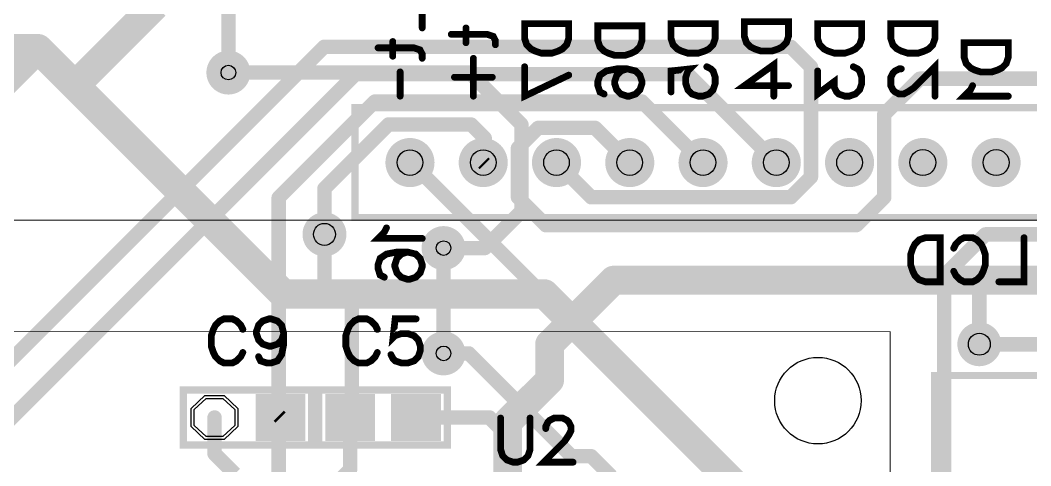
# Model space of a CAD drawing. Extents: x -88 to 103, y -135 to 135.
# Drawn here: x 20.89 to 55.92, y 65.48 to 80.93 of the extents above; entities that cross this region are included whole.
import ezdxf

# ---------------------------------------------------------------- set-up
doc = ezdxf.new("R2010")
doc.units = 0
for name, color, linetype in [('Bottom', 6, 'CONTINUOUS'), ('Bottom_Mask', 10, 'CONTINUOUS'), ('Bottom_Silk', 11, 'CONTINUOUS'), ('Drill_Bottom', 8, 'CONTINUOUS'), ('Drill_Top', 7, 'CONTINUOUS'), ('Top', 5, 'CONTINUOUS'), ('Top_Assy', 1, 'CONTINUOUS'), ('Top_Mask', 3, 'CONTINUOUS'), ('Top_Paste', 4, 'CONTINUOUS'), ('Top_Silk', 2, 'CONTINUOUS')]:
    doc.layers.add(name, color=color, linetype=linetype)

msp = doc.modelspace()

# ---------------------------------------------------------------- linework, layer by layer
at = {"layer": 'Bottom', "linetype": 'CONTINUOUS'}
for points, const_width in [([(28.1041, 79.1191), (28.1041, 90.7863)], 0.5), ([(19.2485, 67.8335), (31.428, 80.013)], 0.5), ([(31.428, 80.013), (47.5995, 80.013)], 0.5), ([(47.5995, 80.013), (48.3025, 79.31)], 0.5), ([(48.3025, 79.31), (48.3025, 75.4979)], 0.5), ([(20.4635, 67.0189), (32.5103, 79.0657)], 0.5), ([(32.5103, 79.0657), (44.0318, 79.0657)], 0.5), ([(44.0318, 79.0657), (47.0995, 75.9979)], 0.5), ([(52.075, 78.9069), (50.8425, 77.6745)], 0.5), ([(58.5844, 78.9069), (52.075, 78.9069)], 0.5), ([(29.8477, 74.779), (33.1818, 78.1131)], 0.5), ([(33.1818, 78.1131), (42.4444, 78.1131)], 0.5), ([(42.4444, 78.1131), (44.5595, 75.9979)], 0.5), ([(50.8425, 77.6745), (50.8425, 74.7949)], 0.5), ([(31.4353, 75.0965), (33.6581, 77.3193)], 0.5), ([(33.6581, 77.3193), (36.5159, 77.3193)], 0.5), ([(36.5159, 77.3193), (36.9922, 76.843)], 0.5), ([(38.1425, 76.498), (38.8455, 77.201)], 0.5), ([(38.8455, 77.201), (40.8165, 77.201)], 0.5), ([(40.8165, 77.201), (42.0195, 75.9979)], 0.5), ([(36.9922, 76.843), (36.9922, 75.9453)], 0.5), ([(38.1425, 74.7949), (38.1425, 76.498)], 0.5), ([(34.3995, 75.9979), (34.4417, 75.9979)], 0.5), ([(34.4417, 75.9979), (39.9908, 70.4489)], 0.5), ([(36.9922, 75.9453), (36.9395, 75.9979)], 0.5), ([(40.6826, 74.7949), (39.4795, 75.9979)], 0.5), ([(48.3025, 75.4979), (47.5995, 74.7949)], 0.5), ([(31.4353, 73.5089), (31.4353, 75.0965)], 0.5), ([(29.8477, 61.9189), (29.8477, 74.779)], 0.5), ([(39.111, 73.8264), (38.1425, 74.7949)], 0.5), ([(47.5995, 74.7949), (40.6826, 74.7949)], 0.5), ([(50.8425, 74.7949), (49.874, 73.8264)], 0.5), ([(49.874, 73.8264), (39.111, 73.8264)], 0.5), ([(35.5633, 69.3809), (35.5633, 73.0326)], 0.5), ([(41.4631, 71.9212), (39.9908, 70.4489)], 1), ([(54.139, 71.9212), (41.4631, 71.9212)], 1), ([(67.3166, 71.9212), (54.139, 71.9212)], 1), ([(54.139, 69.6985), (54.139, 71.9212)], 0.508), ([(39.9908, 70.4489), (39.2404, 69.6985)], 1), ([(39.2404, 69.6985), (39.2404, 68.4538)], 1), ([(39.2404, 68.4538), (37.786, 66.9994)], 1), ([(37.786, 66.9994), (37.786, 63.9829)], 1)]:
    msp.add_lwpolyline(points, dxfattribs=dict(at, const_width=const_width))
for points, const_width in [([(31.303, 80.013, 1), (31.553, 80.013, 1), (31.303, 80.013, 1)], 0.25), ([(31.303, 80.013, 1), (31.553, 80.013, 1), (31.303, 80.013, 1)], 0.25), ([(47.4745, 80.013, 1), (47.7245, 80.013, 1), (47.4745, 80.013, 1)], 0.25), ([(47.4745, 80.013, 1), (47.7245, 80.013, 1), (47.4745, 80.013, 1)], 0.25), ([(28.4851, 79.1191, 1), (27.7231, 79.1191, 1), (28.4851, 79.1191, 1)], 0.762), ([(48.1775, 79.31, 1), (48.4275, 79.31, 1), (48.1775, 79.31, 1)], 0.25), ([(48.1775, 79.31, 1), (48.4275, 79.31, 1), (48.1775, 79.31, 1)], 0.25), ([(27.9791, 79.1191, 1), (28.2291, 79.1191, 1), (27.9791, 79.1191, 1)], 0.25), ([(32.3853, 79.0657, 1), (32.6353, 79.0657, 1), (32.3853, 79.0657, 1)], 0.25), ([(32.3853, 79.0657, 1), (32.6353, 79.0657, 1), (32.3853, 79.0657, 1)], 0.25), ([(43.9068, 79.0657, 1), (44.1568, 79.0657, 1), (43.9068, 79.0657, 1)], 0.25), ([(43.9068, 79.0657, 1), (44.1568, 79.0657, 1), (43.9068, 79.0657, 1)], 0.25), ([(51.95, 78.9069, 1), (52.2, 78.9069, 1), (51.95, 78.9069, 1)], 0.25), ([(51.95, 78.9069, 1), (52.2, 78.9069, 1), (51.95, 78.9069, 1)], 0.25), ([(33.0568, 78.1131, 1), (33.3068, 78.1131, 1), (33.0568, 78.1131, 1)], 0.25), ([(33.0568, 78.1131, 1), (33.3068, 78.1131, 1), (33.0568, 78.1131, 1)], 0.25), ([(42.3194, 78.1131, 1), (42.5694, 78.1131, 1), (42.3194, 78.1131, 1)], 0.25), ([(42.3194, 78.1131, 1), (42.5694, 78.1131, 1), (42.3194, 78.1131, 1)], 0.25), ([(50.7175, 77.6745, 1), (50.9675, 77.6745, 1), (50.7175, 77.6745, 1)], 0.25), ([(50.7175, 77.6745, 1), (50.9675, 77.6745, 1), (50.7175, 77.6745, 1)], 0.25), ([(33.5331, 77.3193, 1), (33.7831, 77.3193, 1), (33.5331, 77.3193, 1)], 0.25), ([(33.5331, 77.3193, 1), (33.7831, 77.3193, 1), (33.5331, 77.3193, 1)], 0.25), ([(36.3909, 77.3193, 1), (36.6409, 77.3193, 1), (36.3909, 77.3193, 1)], 0.25), ([(36.3909, 77.3193, 1), (36.6409, 77.3193, 1), (36.3909, 77.3193, 1)], 0.25), ([(38.7205, 77.201, 1), (38.9705, 77.201, 1), (38.7205, 77.201, 1)], 0.25), ([(38.7205, 77.201, 1), (38.9705, 77.201, 1), (38.7205, 77.201, 1)], 0.25), ([(40.6915, 77.201, 1), (40.9415, 77.201, 1), (40.6915, 77.201, 1)], 0.25), ([(40.6915, 77.201, 1), (40.9415, 77.201, 1), (40.6915, 77.201, 1)], 0.25), ([(36.8672, 76.843, 1), (37.1172, 76.843, 1), (36.8672, 76.843, 1)], 0.25), ([(36.8672, 76.843, 1), (37.1172, 76.843, 1), (36.8672, 76.843, 1)], 0.25), ([(34.7742, 75.9979, 1), (34.0249, 75.9979, 1), (34.7742, 75.9979, 1)], 0.7493), ([(37.3142, 75.9979, 1), (36.5649, 75.9979, 1), (37.3142, 75.9979, 1)], 0.7493), ([(38.0175, 76.498, 1), (38.2675, 76.498, 1), (38.0175, 76.498, 1)], 0.25), ([(38.0175, 76.498, 1), (38.2675, 76.498, 1), (38.0175, 76.498, 1)], 0.25), ([(39.8542, 75.9979, 1), (39.1049, 75.9979, 1), (39.8542, 75.9979, 1)], 0.7493), ([(42.3942, 75.9979, 1), (41.6449, 75.9979, 1), (42.3942, 75.9979, 1)], 0.7493), ([(44.9342, 75.9979, 1), (44.1849, 75.9979, 1), (44.9342, 75.9979, 1)], 0.7493), ([(47.4742, 75.9979, 1), (46.7249, 75.9979, 1), (47.4742, 75.9979, 1)], 0.7493), ([(50.0142, 75.9979, 1), (49.2649, 75.9979, 1), (50.0142, 75.9979, 1)], 0.7493), ([(52.5545, 75.9979, 1), (51.8045, 75.9979, 1), (52.5545, 75.9979, 1)], 0.75), ([(55.0945, 75.9979, 1), (54.3445, 75.9979, 1), (55.0945, 75.9979, 1)], 0.75), ([(34.2745, 75.9979, 1), (34.5245, 75.9979, 1), (34.2745, 75.9979, 1)], 0.25), ([(34.3167, 75.9979, 1), (34.5667, 75.9979, 1), (34.3167, 75.9979, 1)], 0.25), ([(34.3167, 75.9979, 1), (34.5667, 75.9979, 1), (34.3167, 75.9979, 1)], 0.25), ([(36.8145, 75.9979, 1), (37.0645, 75.9979, 1), (36.8145, 75.9979, 1)], 0.25), ([(36.8672, 75.9453, 1), (37.1172, 75.9453, 1), (36.8672, 75.9453, 1)], 0.25), ([(36.8672, 75.9453, 1), (37.1172, 75.9453, 1), (36.8672, 75.9453, 1)], 0.25), ([(39.3545, 75.9979, 1), (39.6045, 75.9979, 1), (39.3545, 75.9979, 1)], 0.25), ([(41.8945, 75.9979, 1), (42.1445, 75.9979, 1), (41.8945, 75.9979, 1)], 0.25), ([(44.4345, 75.9979, 1), (44.6845, 75.9979, 1), (44.4345, 75.9979, 1)], 0.25), ([(46.9745, 75.9979, 1), (47.2245, 75.9979, 1), (46.9745, 75.9979, 1)], 0.25), ([(48.1775, 75.4979, 1), (48.4275, 75.4979, 1), (48.1775, 75.4979, 1)], 0.25), ([(48.1775, 75.4979, 1), (48.4275, 75.4979, 1), (48.1775, 75.4979, 1)], 0.25), ([(31.3103, 75.0965, 1), (31.5603, 75.0965, 1), (31.3103, 75.0965, 1)], 0.25), ([(31.3103, 75.0965, 1), (31.5603, 75.0965, 1), (31.3103, 75.0965, 1)], 0.25), ([(29.7227, 74.779, 1), (29.9727, 74.779, 1), (29.7227, 74.779, 1)], 0.25), ([(29.7227, 74.779, 1), (29.9727, 74.779, 1), (29.7227, 74.779, 1)], 0.25), ([(38.0175, 74.7949, 1), (38.2675, 74.7949, 1), (38.0175, 74.7949, 1)], 0.25), ([(38.0175, 74.7949, 1), (38.2675, 74.7949, 1), (38.0175, 74.7949, 1)], 0.25), ([(40.5576, 74.7949, 1), (40.8076, 74.7949, 1), (40.5576, 74.7949, 1)], 0.25), ([(40.5576, 74.7949, 1), (40.8076, 74.7949, 1), (40.5576, 74.7949, 1)], 0.25), ([(47.4745, 74.7949, 1), (47.7245, 74.7949, 1), (47.4745, 74.7949, 1)], 0.25), ([(47.4745, 74.7949, 1), (47.7245, 74.7949, 1), (47.4745, 74.7949, 1)], 0.25), ([(50.7175, 74.7949, 1), (50.9675, 74.7949, 1), (50.7175, 74.7949, 1)], 0.25), ([(50.7175, 74.7949, 1), (50.9675, 74.7949, 1), (50.7175, 74.7949, 1)], 0.25), ([(31.0543, 73.5089, 1), (31.8163, 73.5089, 1), (31.0543, 73.5089, 1)], 0.762), ([(38.986, 73.8264, 1), (39.236, 73.8264, 1), (38.986, 73.8264, 1)], 0.25), ([(38.986, 73.8264, 1), (39.236, 73.8264, 1), (38.986, 73.8264, 1)], 0.25), ([(49.749, 73.8264, 1), (49.999, 73.8264, 1), (49.749, 73.8264, 1)], 0.25), ([(49.749, 73.8264, 1), (49.999, 73.8264, 1), (49.749, 73.8264, 1)], 0.25), ([(31.3103, 73.5089, 1), (31.5603, 73.5089, 1), (31.3103, 73.5089, 1)], 0.25), ([(35.9443, 73.0326, 1), (35.1823, 73.0326, 1), (35.9443, 73.0326, 1)], 0.762), ([(35.4383, 73.0326, 1), (35.6883, 73.0326, 1), (35.4383, 73.0326, 1)], 0.25), ([(41.2131, 71.9212, 1), (41.7131, 71.9212, 1), (41.2131, 71.9212, 1)], 0.5), ([(41.2131, 71.9212, 1), (41.7131, 71.9212, 1), (41.2131, 71.9212, 1)], 0.5), ([(53.889, 71.9212, 1), (54.389, 71.9212, 1), (53.889, 71.9212, 1)], 0.5), ([(53.889, 71.9212, 1), (54.389, 71.9212, 1), (53.889, 71.9212, 1)], 0.5), ([(54.012, 71.9212, 1), (54.266, 71.9212, 1), (54.012, 71.9212, 1)], 0.254), ([(39.7408, 70.4489, 1), (40.2408, 70.4489, 1), (39.7408, 70.4489, 1)], 0.5), ([(39.7408, 70.4489, 1), (40.2408, 70.4489, 1), (39.7408, 70.4489, 1)], 0.5), ([(39.8658, 70.4489, 1), (40.1158, 70.4489, 1), (39.8658, 70.4489, 1)], 0.25), ([(54.52, 69.6985, 1), (53.758, 69.6985, 1), (54.52, 69.6985, 1)], 0.762), ([(35.9443, 69.3809, 1), (35.1823, 69.3809, 1), (35.9443, 69.3809, 1)], 0.762), ([(38.9904, 69.6985, 1), (39.4904, 69.6985, 1), (38.9904, 69.6985, 1)], 0.5), ([(38.9904, 69.6985, 1), (39.4904, 69.6985, 1), (38.9904, 69.6985, 1)], 0.5), ([(54.012, 69.6985, 1), (54.266, 69.6985, 1), (54.012, 69.6985, 1)], 0.254), ([(35.4383, 69.3809, 1), (35.6883, 69.3809, 1), (35.4383, 69.3809, 1)], 0.25), ([(38.9904, 68.4538, 1), (39.4904, 68.4538, 1), (38.9904, 68.4538, 1)], 0.5), ([(38.9904, 68.4538, 1), (39.4904, 68.4538, 1), (38.9904, 68.4538, 1)], 0.5), ([(37.536, 66.9994, 1), (38.036, 66.9994, 1), (37.536, 66.9994, 1)], 0.5), ([(37.536, 66.9994, 1), (38.036, 66.9994, 1), (37.536, 66.9994, 1)], 0.5)]:
    msp.add_lwpolyline(points, format="xyb", dxfattribs=dict(at, const_width=const_width))
at = {"layer": 'Bottom_Mask', "linetype": 'CONTINUOUS'}
for points, const_width in [([(34.8252, 75.9979, 1), (33.9739, 75.9979, 1), (34.8252, 75.9979, 1)], 0.8513), ([(33.9739, 75.9979, 1), (34.8252, 75.9979, 1), (33.9739, 75.9979, 1)], 0.8513), ([(37.3652, 75.9979, 1), (36.5139, 75.9979, 1), (37.3652, 75.9979, 1)], 0.8513), ([(36.5139, 75.9979, 1), (37.3652, 75.9979, 1), (36.5139, 75.9979, 1)], 0.8513), ([(39.9052, 75.9979, 1), (39.0539, 75.9979, 1), (39.9052, 75.9979, 1)], 0.8513), ([(39.0539, 75.9979, 1), (39.9052, 75.9979, 1), (39.0539, 75.9979, 1)], 0.8513), ([(42.4452, 75.9979, 1), (41.5939, 75.9979, 1), (42.4452, 75.9979, 1)], 0.8513), ([(41.5939, 75.9979, 1), (42.4452, 75.9979, 1), (41.5939, 75.9979, 1)], 0.8513), ([(44.9852, 75.9979, 1), (44.1339, 75.9979, 1), (44.9852, 75.9979, 1)], 0.8513), ([(44.1339, 75.9979, 1), (44.9852, 75.9979, 1), (44.1339, 75.9979, 1)], 0.8513), ([(47.5252, 75.9979, 1), (46.6739, 75.9979, 1), (47.5252, 75.9979, 1)], 0.8513), ([(46.6739, 75.9979, 1), (47.5252, 75.9979, 1), (46.6739, 75.9979, 1)], 0.8513), ([(50.0652, 75.9979, 1), (49.2139, 75.9979, 1), (50.0652, 75.9979, 1)], 0.8513), ([(49.2139, 75.9979, 1), (50.0652, 75.9979, 1), (49.2139, 75.9979, 1)], 0.8513), ([(52.6055, 75.9979, 1), (51.7535, 75.9979, 1), (52.6055, 75.9979, 1)], 0.852), ([(51.7535, 75.9979, 1), (52.6055, 75.9979, 1), (51.7535, 75.9979, 1)], 0.852), ([(55.1455, 75.9979, 1), (54.2935, 75.9979, 1), (55.1455, 75.9979, 1)], 0.852), ([(54.2935, 75.9979, 1), (55.1455, 75.9979, 1), (54.2935, 75.9979, 1)], 0.852)]:
    msp.add_lwpolyline(points, format="xyb", dxfattribs=dict(at, const_width=const_width))
at = {"layer": 'Bottom_Silk', "linetype": 'CONTINUOUS', "const_width": 0.25}
msp.add_lwpolyline([(78.5847, 68.616), (52.5847, 68.616), (52.5847, 43.616), (78.5847, 43.616), (78.5847, 68.616)], dxfattribs=at)
at = {"layer": 'Drill_Bottom'}
for centre, radius in [((28.1041, 79.1191), 0.254), ((34.3995, 75.9979), 0.4445), ((36.9395, 75.9979), 0.4445), ((39.4795, 75.9979), 0.4445), ((42.0195, 75.9979), 0.4445), ((44.5595, 75.9979), 0.4445), ((47.0995, 75.9979), 0.4445), ((49.6395, 75.9979), 0.4445), ((52.1795, 75.9979), 0.45), ((54.7195, 75.9979), 0.45), ((31.4353, 73.5089), 0.381), ((35.5633, 73.0326), 0.254), ((54.139, 69.6985), 0.381), ((35.5633, 69.3809), 0.254), ((48.5436, 67.7421), 1.5)]:
    msp.add_circle(centre, radius, dxfattribs=at)
at = {"layer": 'Drill_Top'}
for centre, radius in [((28.1041, 79.1191), 0.254), ((34.3995, 75.9979), 0.4445), ((36.9395, 75.9979), 0.4445), ((39.4795, 75.9979), 0.4445), ((42.0195, 75.9979), 0.4445), ((44.5595, 75.9979), 0.4445), ((47.0995, 75.9979), 0.4445), ((49.6395, 75.9979), 0.4445), ((52.1795, 75.9979), 0.45), ((54.7195, 75.9979), 0.45), ((31.4353, 73.5089), 0.381), ((35.5633, 73.0326), 0.254), ((54.139, 69.6985), 0.381), ((35.5633, 69.3809), 0.254), ((48.5436, 67.7421), 1.5)]:
    msp.add_circle(centre, radius, dxfattribs=at)
at = {"layer": 'Top', "linetype": 'CONTINUOUS'}
for points, const_width in [([(22.7843, 78.667), (25.5645, 81.4472)], 1.016), ([(1.5872, 60.034), (21.5023, 79.9491)], 1.016), ([(20.0734, 79.9491), (21.5023, 79.9491)], 1.016), ([(21.5023, 79.9491), (22.7843, 78.667)], 1.016), ([(21.5023, 79.9491), (21.5023, 79.9491)], 1.016), ([(36.4625, 79.1191), (28.1041, 79.1191)], 0.5), ([(38.2623, 77.3193), (36.4625, 79.1191)], 0.5), ([(30.0064, 71.4449), (22.7843, 78.667)], 1.016), ([(22.7843, 78.667), (29.8477, 71.6037)], 1.016), ([(38.2623, 74.3027), (38.2623, 77.3193)], 0.5), ([(36.9922, 73.0326), (38.2623, 74.3027)], 0.5), ([(31.4353, 71.4449), (31.4353, 73.5089)], 0.5), ([(52.9239, 72.08), (54.3528, 73.5089)], 0.5), ([(54.3528, 73.5089), (57.3105, 73.5089)], 0.5), ([(35.5633, 73.0326), (36.9922, 73.0326)], 0.5), ([(52.9239, 46.9397), (52.9239, 72.08)], 0.5), ([(31.4353, 71.4449), (30.0064, 71.4449)], 1.016), ([(30.0064, 71.4449), (39.0561, 71.4449)], 1.016), ([(29.8477, 71.6037), (29.8477, 67.2211)], 0.5), ([(32.3879, 71.4449), (31.4353, 71.4449)], 1.016), ([(39.0561, 71.4449), (48.4234, 62.0777)], 1.016), ([(32.3879, 67.2219), (32.3879, 71.4449)], 0.5), ([(54.139, 69.6985), (56.6792, 69.6985)], 0.508), ([(35.5633, 69.3809), (36.4372, 69.3809)], 0.5), ([(36.4372, 69.3809), (40.0019, 65.8162)], 0.5), ([(29.8477, 67.2211), (29.8477, 67.2211)], 1.016), ([(29.8477, 67.2211), (29.9109, 67.1579)], 1.016), ([(32.3239, 67.1579), (32.3879, 67.2219)], 1.016), ([(27.6249, 67.1579), (27.6249, 65.9009)], 0.5), ([(29.9109, 67.1579), (29.8477, 67.2211)], 0.5), ([(29.8477, 67.2211), (29.9109, 67.1579)], 0.5), ([(32.3239, 65.3478), (32.3239, 67.1579)], 0.5), ([(34.6099, 67.1579), (37.1513, 67.1579)], 0.508), ([(37.1513, 67.1579), (37.786, 66.5232)], 0.508), ([(37.786, 66.5232), (37.786, 63.9829)], 0.508), ([(27.6249, 65.9009), (28.3279, 65.1979)], 0.5), ([(40.0019, 65.8162), (40.6795, 65.8162)], 0.5), ([(40.6795, 65.8162), (41.3825, 65.1132)], 0.5), ([(31.7529, 64.7767), (32.3239, 65.3478)], 0.5)]:
    msp.add_lwpolyline(points, dxfattribs=dict(at, const_width=const_width))
for points, const_width in [([(21.2483, 79.9491, 1), (21.7563, 79.9491, 1), (21.2483, 79.9491, 1)], 0.508), ([(21.2483, 79.9491, 1), (21.7563, 79.9491, 1), (21.2483, 79.9491, 1)], 0.508), ([(21.2483, 79.9491, 1), (21.7563, 79.9491, 1), (21.2483, 79.9491, 1)], 0.508), ([(21.2483, 79.9491, 1), (21.7563, 79.9491, 1), (21.2483, 79.9491, 1)], 0.508), ([(28.4851, 79.1191, 1), (27.7231, 79.1191, 1), (28.4851, 79.1191, 1)], 0.762), ([(27.9791, 79.1191, 1), (28.2291, 79.1191, 1), (27.9791, 79.1191, 1)], 0.25), ([(36.3375, 79.1191, 1), (36.5875, 79.1191, 1), (36.3375, 79.1191, 1)], 0.25), ([(36.3375, 79.1191, 1), (36.5875, 79.1191, 1), (36.3375, 79.1191, 1)], 0.25), ([(22.5303, 78.667, 1), (23.0383, 78.667, 1), (22.5303, 78.667, 1)], 0.508), ([(22.5303, 78.667, 1), (23.0383, 78.667, 1), (22.5303, 78.667, 1)], 0.508), ([(22.5303, 78.667, 1), (23.0383, 78.667, 1), (22.5303, 78.667, 1)], 0.508), ([(22.5303, 78.667, 1), (23.0383, 78.667, 1), (22.5303, 78.667, 1)], 0.508), ([(38.1373, 77.3193, 1), (38.3873, 77.3193, 1), (38.1373, 77.3193, 1)], 0.25), ([(38.1373, 77.3193, 1), (38.3873, 77.3193, 1), (38.1373, 77.3193, 1)], 0.25), ([(34.7742, 75.9979, 1), (34.0249, 75.9979, 1), (34.7742, 75.9979, 1)], 0.7493), ([(37.3142, 75.9979, 1), (36.5649, 75.9979, 1), (37.3142, 75.9979, 1)], 0.7493), ([(39.8542, 75.9979, 1), (39.1049, 75.9979, 1), (39.8542, 75.9979, 1)], 0.7493), ([(42.3942, 75.9979, 1), (41.6449, 75.9979, 1), (42.3942, 75.9979, 1)], 0.7493), ([(44.9342, 75.9979, 1), (44.1849, 75.9979, 1), (44.9342, 75.9979, 1)], 0.7493), ([(47.4742, 75.9979, 1), (46.7249, 75.9979, 1), (47.4742, 75.9979, 1)], 0.7493), ([(50.0142, 75.9979, 1), (49.2649, 75.9979, 1), (50.0142, 75.9979, 1)], 0.7493), ([(52.5545, 75.9979, 1), (51.8045, 75.9979, 1), (52.5545, 75.9979, 1)], 0.75), ([(55.0945, 75.9979, 1), (54.3445, 75.9979, 1), (55.0945, 75.9979, 1)], 0.75), ([(38.1373, 74.3027, 1), (38.3873, 74.3027, 1), (38.1373, 74.3027, 1)], 0.25), ([(38.1373, 74.3027, 1), (38.3873, 74.3027, 1), (38.1373, 74.3027, 1)], 0.25), ([(31.0543, 73.5089, 1), (31.8163, 73.5089, 1), (31.0543, 73.5089, 1)], 0.762), ([(31.3103, 73.5089, 1), (31.5603, 73.5089, 1), (31.3103, 73.5089, 1)], 0.25), ([(35.9443, 73.0326, 1), (35.1823, 73.0326, 1), (35.9443, 73.0326, 1)], 0.762), ([(54.2278, 73.5089, 1), (54.4778, 73.5089, 1), (54.2278, 73.5089, 1)], 0.25), ([(54.2278, 73.5089, 1), (54.4778, 73.5089, 1), (54.2278, 73.5089, 1)], 0.25), ([(35.4383, 73.0326, 1), (35.6883, 73.0326, 1), (35.4383, 73.0326, 1)], 0.25), ([(36.8672, 73.0326, 1), (37.1172, 73.0326, 1), (36.8672, 73.0326, 1)], 0.25), ([(36.8672, 73.0326, 1), (37.1172, 73.0326, 1), (36.8672, 73.0326, 1)], 0.25), ([(52.7989, 72.08, 1), (53.0489, 72.08, 1), (52.7989, 72.08, 1)], 0.25), ([(52.7989, 72.08, 1), (53.0489, 72.08, 1), (52.7989, 72.08, 1)], 0.25), ([(29.5937, 71.6037, 1), (30.1017, 71.6037, 1), (29.5937, 71.6037, 1)], 0.508), ([(29.7524, 71.4449, 1), (30.2604, 71.4449, 1), (29.7524, 71.4449, 1)], 0.508), ([(29.7524, 71.4449, 1), (30.2604, 71.4449, 1), (29.7524, 71.4449, 1)], 0.508), ([(29.7524, 71.4449, 1), (30.2604, 71.4449, 1), (29.7524, 71.4449, 1)], 0.508), ([(29.7227, 71.6037, 1), (29.9727, 71.6037, 1), (29.7227, 71.6037, 1)], 0.25), ([(31.1813, 71.4449, 1), (31.6893, 71.4449, 1), (31.1813, 71.4449, 1)], 0.508), ([(31.1813, 71.4449, 1), (31.6893, 71.4449, 1), (31.1813, 71.4449, 1)], 0.508), ([(32.1339, 71.4449, 1), (32.6419, 71.4449, 1), (32.1339, 71.4449, 1)], 0.508), ([(38.8021, 71.4449, 1), (39.3101, 71.4449, 1), (38.8021, 71.4449, 1)], 0.508), ([(38.8021, 71.4449, 1), (39.3101, 71.4449, 1), (38.8021, 71.4449, 1)], 0.508), ([(31.3103, 71.4449, 1), (31.5603, 71.4449, 1), (31.3103, 71.4449, 1)], 0.25), ([(32.2629, 71.4449, 1), (32.5129, 71.4449, 1), (32.2629, 71.4449, 1)], 0.25), ([(54.52, 69.6985, 1), (53.758, 69.6985, 1), (54.52, 69.6985, 1)], 0.762), ([(35.9443, 69.3809, 1), (35.1823, 69.3809, 1), (35.9443, 69.3809, 1)], 0.762), ([(54.012, 69.6985, 1), (54.266, 69.6985, 1), (54.012, 69.6985, 1)], 0.254), ([(35.4383, 69.3809, 1), (35.6883, 69.3809, 1), (35.4383, 69.3809, 1)], 0.25), ([(36.3122, 69.3809, 1), (36.5622, 69.3809, 1), (36.3122, 69.3809, 1)], 0.25), ([(36.3122, 69.3809, 1), (36.5622, 69.3809, 1), (36.3122, 69.3809, 1)], 0.25), ([(29.5937, 67.2211, 1), (30.1017, 67.2211, 1), (29.5937, 67.2211, 1)], 0.508), ([(29.5937, 67.2211, 1), (30.1017, 67.2211, 1), (29.5937, 67.2211, 1)], 0.508), ([(29.6569, 67.1579, 1), (30.1649, 67.1579, 1), (29.6569, 67.1579, 1)], 0.508), ([(32.0699, 67.1579, 1), (32.5779, 67.1579, 1), (32.0699, 67.1579, 1)], 0.508), ([(32.1339, 67.2219, 1), (32.6419, 67.2219, 1), (32.1339, 67.2219, 1)], 0.508), ([(27.4999, 67.1579, 1), (27.7499, 67.1579, 1), (27.4999, 67.1579, 1)], 0.25), ([(29.7227, 67.2211, 1), (29.9727, 67.2211, 1), (29.7227, 67.2211, 1)], 0.25), ([(29.7227, 67.2211, 1), (29.9727, 67.2211, 1), (29.7227, 67.2211, 1)], 0.25), ([(29.7227, 67.2211, 1), (29.9727, 67.2211, 1), (29.7227, 67.2211, 1)], 0.25), ([(29.7859, 67.1579, 1), (30.0359, 67.1579, 1), (29.7859, 67.1579, 1)], 0.25), ([(29.7859, 67.1579, 1), (30.0359, 67.1579, 1), (29.7859, 67.1579, 1)], 0.25), ([(32.1989, 67.1579, 1), (32.4489, 67.1579, 1), (32.1989, 67.1579, 1)], 0.25), ([(32.2629, 67.2219, 1), (32.5129, 67.2219, 1), (32.2629, 67.2219, 1)], 0.25), ([(34.4829, 67.1579, 1), (34.7369, 67.1579, 1), (34.4829, 67.1579, 1)], 0.254), ([(37.0243, 67.1579, 1), (37.2783, 67.1579, 1), (37.0243, 67.1579, 1)], 0.254), ([(37.0243, 67.1579, 1), (37.2783, 67.1579, 1), (37.0243, 67.1579, 1)], 0.254), ([(37.659, 66.5232, 1), (37.913, 66.5232, 1), (37.659, 66.5232, 1)], 0.254), ([(37.659, 66.5232, 1), (37.913, 66.5232, 1), (37.659, 66.5232, 1)], 0.254), ([(27.4999, 65.9009, 1), (27.7499, 65.9009, 1), (27.4999, 65.9009, 1)], 0.25), ([(27.4999, 65.9009, 1), (27.7499, 65.9009, 1), (27.4999, 65.9009, 1)], 0.25), ([(39.8769, 65.8162, 1), (40.1269, 65.8162, 1), (39.8769, 65.8162, 1)], 0.25), ([(39.8769, 65.8162, 1), (40.1269, 65.8162, 1), (39.8769, 65.8162, 1)], 0.25), ([(40.5545, 65.8162, 1), (40.8045, 65.8162, 1), (40.5545, 65.8162, 1)], 0.25), ([(40.5545, 65.8162, 1), (40.8045, 65.8162, 1), (40.5545, 65.8162, 1)], 0.25), ([(32.1989, 65.3478, 1), (32.4489, 65.3478, 1), (32.1989, 65.3478, 1)], 0.25), ([(32.1989, 65.3478, 1), (32.4489, 65.3478, 1), (32.1989, 65.3478, 1)], 0.25)]:
    msp.add_lwpolyline(points, format="xyb", dxfattribs=dict(at, const_width=const_width))
msp.add_lwpolyline([(27.9165, 66.501), (27.3333, 66.501), (26.9209, 66.8858), (26.9209, 67.43), (27.3333, 67.8147), (27.9165, 67.8147), (28.3289, 67.43), (28.3289, 66.8858), (27.9165, 66.501)], dxfattribs=at)
at = {"layer": 'Top'}
for points in [[(29.1489, 67.869), (30.6729, 67.869), (29.1489, 66.4467), (30.6729, 66.4467)], [(31.5619, 67.869), (33.0859, 67.869), (31.5619, 66.4467), (33.0859, 66.4467)], [(33.8479, 67.869), (35.3719, 67.869), (33.8479, 66.4467), (35.3719, 66.4467)]]:
    msp.add_solid(points, dxfattribs=at)
at = {"layer": 'Top_Assy', "linetype": 'CONTINUOUS', "const_width": 0.0333}
for points in [[(-0.0005, 109.9976), (79.9995, 109.9976), (79.9995, 73.9976), (-0.0005, 73.9976), (-0.0005, 109.9976)], [(0.0398, 70.1345), (51.0435, 70.1345), (51.0435, 5.242), (0.0398, 5.242), (0.0398, 70.1345)]]:
    msp.add_lwpolyline(points, dxfattribs=at)
at = {"layer": 'Top_Mask', "linetype": 'CONTINUOUS'}
for points, const_width in [([(34.8252, 75.9979, 1), (33.9739, 75.9979, 1), (34.8252, 75.9979, 1)], 0.8513), ([(33.9739, 75.9979, 1), (34.8252, 75.9979, 1), (33.9739, 75.9979, 1)], 0.8513), ([(37.3652, 75.9979, 1), (36.5139, 75.9979, 1), (37.3652, 75.9979, 1)], 0.8513), ([(36.5139, 75.9979, 1), (37.3652, 75.9979, 1), (36.5139, 75.9979, 1)], 0.8513), ([(39.9052, 75.9979, 1), (39.0539, 75.9979, 1), (39.9052, 75.9979, 1)], 0.8513), ([(39.0539, 75.9979, 1), (39.9052, 75.9979, 1), (39.0539, 75.9979, 1)], 0.8513), ([(42.4452, 75.9979, 1), (41.5939, 75.9979, 1), (42.4452, 75.9979, 1)], 0.8513), ([(41.5939, 75.9979, 1), (42.4452, 75.9979, 1), (41.5939, 75.9979, 1)], 0.8513), ([(44.9852, 75.9979, 1), (44.1339, 75.9979, 1), (44.9852, 75.9979, 1)], 0.8513), ([(44.1339, 75.9979, 1), (44.9852, 75.9979, 1), (44.1339, 75.9979, 1)], 0.8513), ([(47.5252, 75.9979, 1), (46.6739, 75.9979, 1), (47.5252, 75.9979, 1)], 0.8513), ([(46.6739, 75.9979, 1), (47.5252, 75.9979, 1), (46.6739, 75.9979, 1)], 0.8513), ([(50.0652, 75.9979, 1), (49.2139, 75.9979, 1), (50.0652, 75.9979, 1)], 0.8513), ([(49.2139, 75.9979, 1), (50.0652, 75.9979, 1), (49.2139, 75.9979, 1)], 0.8513), ([(52.6055, 75.9979, 1), (51.7535, 75.9979, 1), (52.6055, 75.9979, 1)], 0.852), ([(51.7535, 75.9979, 1), (52.6055, 75.9979, 1), (51.7535, 75.9979, 1)], 0.852), ([(55.1455, 75.9979, 1), (54.2935, 75.9979, 1), (55.1455, 75.9979, 1)], 0.852), ([(54.2935, 75.9979, 1), (55.1455, 75.9979, 1), (54.2935, 75.9979, 1)], 0.852)]:
    msp.add_lwpolyline(points, format="xyb", dxfattribs=dict(at, const_width=const_width))
msp.add_lwpolyline([(27.9567, 66.399), (27.2931, 66.399), (26.8189, 66.8414), (26.8189, 67.4743), (27.2931, 67.9167), (27.9567, 67.9167), (28.4309, 67.4743), (28.4309, 66.8414), (27.9567, 66.399)], dxfattribs=at)
at = {"layer": 'Top_Mask'}
for points in [[(29.0469, 67.971), (30.7749, 67.971), (29.0469, 66.3447), (30.7749, 66.3447)], [(31.4599, 67.971), (33.1879, 67.971), (31.4599, 66.3447), (33.1879, 66.3447)], [(33.7459, 67.971), (35.4739, 67.971), (33.7459, 66.3447), (35.4739, 66.3447)]]:
    msp.add_solid(points, dxfattribs=at)
at = {"layer": 'Top_Paste', "linetype": 'CONTINUOUS'}
msp.add_lwpolyline([(27.9165, 66.501), (27.3333, 66.501), (26.9209, 66.8858), (26.9209, 67.43), (27.3333, 67.8147), (27.9165, 67.8147), (28.3289, 67.43), (28.3289, 66.8858), (27.9165, 66.501)], dxfattribs=at)
at = {"layer": 'Top_Paste'}
for points in [[(29.1489, 67.869), (30.6729, 67.869), (29.1489, 66.4467), (30.6729, 66.4467)], [(31.5619, 67.869), (33.0859, 67.869), (31.5619, 66.4467), (33.0859, 66.4467)], [(33.8479, 67.869), (35.3719, 67.869), (33.8479, 66.4467), (35.3719, 66.4467)]]:
    msp.add_solid(points, dxfattribs=at)
at = {"layer": 'Top_Silk', "linetype": 'CONTINUOUS'}
for points, const_width in [([(33.2921, 81.5411), (34.8234, 81.5411), (34.8234, 80.6668)], 0.2353), ([(45.9924, 80.8852), (47.5237, 80.8852), (47.5237, 80.3748), (47.4496, 80.1558), (47.3047, 80.0092), (47.1582, 79.9368), (46.9409, 79.8643), (46.5753, 79.8643), (46.3563, 79.9368), (46.2114, 80.0092), (46.0649, 80.1558), (45.9924, 80.3748), (45.9924, 80.8852)], 0.2353), ([(36.341, 80.6662), (36.341, 80.1558)], 0.2353), ([(38.3731, 80.8128), (39.9044, 80.8128), (39.9044, 80.3023), (39.8303, 80.0833), (39.6854, 79.9368), (39.5388, 79.8643), (39.3215, 79.7919), (38.9559, 79.7919), (38.7369, 79.8643), (38.5921, 79.9368), (38.4455, 80.0833), (38.3731, 80.3023), (38.3731, 80.8128)], 0.2353), ([(40.9115, 80.7386), (42.4428, 80.7386), (42.4428, 80.2282), (42.3687, 80.0092), (42.2238, 79.8626), (42.0772, 79.7902), (41.8599, 79.7178), (41.4943, 79.7178), (41.2753, 79.7902), (41.1305, 79.8626), (40.9839, 80.0092), (40.9115, 80.2282), (40.9115, 80.7386)], 0.2353), ([(43.4499, 80.8128), (44.9812, 80.8128), (44.9812, 80.3023), (44.9071, 80.0833), (44.7622, 79.9368), (44.6156, 79.8643), (44.3983, 79.7919), (44.0328, 79.7919), (43.8138, 79.8643), (43.6689, 79.9368), (43.5223, 80.0833), (43.4499, 80.3023), (43.4499, 80.8128)], 0.2353), ([(48.5308, 80.8128), (50.0622, 80.8128), (50.0622, 80.3023), (49.988, 80.0833), (49.8432, 79.9368), (49.6966, 79.8643), (49.4793, 79.7919), (49.1137, 79.7919), (48.8947, 79.8643), (48.7498, 79.9368), (48.6033, 80.0833), (48.5308, 80.3023), (48.5308, 80.8128)], 0.2353), ([(51.0692, 80.8128), (52.6006, 80.8128), (52.6006, 80.3023), (52.5264, 80.0833), (52.3816, 79.9368), (52.235, 79.8643), (52.0177, 79.7919), (51.6521, 79.7919), (51.4331, 79.8643), (51.2882, 79.9368), (51.1417, 80.0833), (51.0692, 80.3023), (51.0692, 80.8128)], 0.2353), ([(33.8025, 80.1962), (33.8025, 79.6857)], 0.2353), ([(35.8305, 80.4472), (37.0704, 80.4472), (37.2877, 80.3748), (37.3618, 80.2282), (37.3618, 80.0833)], 0.2353), ([(53.6118, 80.1574), (55.1431, 80.1574), (55.1431, 79.647), (55.069, 79.428), (54.9241, 79.2814), (54.7775, 79.209), (54.5602, 79.1366), (54.1947, 79.1366), (53.9757, 79.209), (53.8308, 79.2814), (53.6842, 79.428), (53.6118, 79.647), (53.6118, 80.1574)], 0.2353), ([(33.2921, 79.9772), (34.532, 79.9772), (34.7493, 79.9047), (34.8234, 79.7582), (34.8234, 79.6133)], 0.2353), ([(36.5979, 79.6127), (36.5979, 78.3004)], 0.2353), ([(47.5237, 78.6643), (45.9941, 78.6643), (47.0133, 79.3937), (47.0133, 78.3004)], 0.2353), ([(51.4348, 79.2472), (51.3624, 79.2472), (51.2158, 79.1747), (51.1434, 79.1023), (51.0709, 78.9557), (51.0709, 78.6643), (51.1434, 78.5194), (51.2158, 78.447), (51.3624, 78.3729), (51.5072, 78.3729), (51.6538, 78.447), (51.8711, 78.5919), (52.6006, 79.3213), (52.6006, 78.3004)], 0.2353), ([(34.0586, 79.1427), (34.0586, 78.3004)], 0.2353), ([(39.9044, 79.0299), (38.3747, 78.3004), (38.3747, 79.3213)], 0.2353), ([(41.1305, 78.3729), (40.9856, 78.4453), (40.9132, 78.6643), (40.9132, 78.8092), (40.9856, 79.0282), (41.2046, 79.1747), (41.5685, 79.2472), (41.9323, 79.2472), (42.2238, 79.1747), (42.3703, 79.0282), (42.4428, 78.8092), (42.4428, 78.7367), (42.3703, 78.5194), (42.2238, 78.3729), (42.0048, 78.3004), (41.9323, 78.3004), (41.7133, 78.3729), (41.5685, 78.5194), (41.496, 78.7367), (41.496, 78.8092), (41.5685, 79.0282), (41.7133, 79.1747), (41.9323, 79.2472)], 0.2353), ([(43.4516, 78.447), (43.4516, 79.1747), (44.1069, 79.2472), (44.0344, 79.1747), (43.9603, 78.9557), (43.9603, 78.7384), (44.0344, 78.5194), (44.1793, 78.3729), (44.3983, 78.3004), (44.5432, 78.3004), (44.7622, 78.3729), (44.9088, 78.5194), (44.9812, 78.7384), (44.9812, 78.9557), (44.9088, 79.1747), (44.8346, 79.2472), (44.6898, 79.3213)], 0.2353), ([(48.5325, 79.1747), (48.5325, 78.3745), (49.1154, 78.8109), (49.1154, 78.5919), (49.1878, 78.447), (49.2603, 78.3745), (49.4793, 78.3004), (49.6241, 78.3004), (49.8431, 78.3745), (49.9897, 78.5194), (50.0622, 78.7384), (50.0622, 78.9574), (49.9897, 79.1747), (49.9156, 79.2472), (49.7707, 79.3213)], 0.2353), ([(35.9409, 78.9574), (37.2532, 78.9574)], 0.2353), ([(53.9049, 78.666), (53.8308, 78.5194), (53.6135, 78.3004), (55.1431, 78.3004)], 0.2353), ([(73.7695, 77.9032), (32.4945, 77.9032), (32.4945, 74.092), (73.7695, 74.092), (73.7695, 77.9032)], 0.25), ([(33.5852, 73.733), (33.5111, 73.5865), (33.2938, 73.3675), (34.8234, 73.3675)], 0.2353), ([(52.7805, 73.3936), (52.7805, 71.8623), (52.2701, 71.8623), (52.0511, 71.9365), (51.9045, 72.0813), (51.8321, 72.2279), (51.7597, 72.4452), (51.7597, 72.8108), (51.8321, 73.0298), (51.9045, 73.1746), (52.0511, 73.3212), (52.2701, 73.3936), (52.7805, 73.3936)], 0.2353), ([(53.2511, 73.0298), (53.3236, 73.1746), (53.4701, 73.3212), (53.615, 73.3936), (53.9064, 73.3936), (54.053, 73.3212), (54.1979, 73.1746), (54.272, 73.0298), (54.3444, 72.8108), (54.3444, 72.4452), (54.272, 72.2279), (54.1979, 72.0813), (54.053, 71.9365), (53.9064, 71.8623), (53.615, 71.8623), (53.4701, 71.9365), (53.3236, 72.0813), (53.2511, 72.2279)], 0.2353), ([(55.6893, 73.3936), (55.6893, 71.8623), (54.815, 71.8623)], 0.2353), ([(33.5111, 72.0226), (33.3662, 72.095), (33.2938, 72.314), (33.2938, 72.4589), (33.3662, 72.6779), (33.5852, 72.8244), (33.9491, 72.8969), (34.313, 72.8969), (34.6044, 72.8244), (34.751, 72.6779), (34.8234, 72.4589), (34.8234, 72.3864), (34.751, 72.1691), (34.6044, 72.0226), (34.3854, 71.9501), (34.313, 71.9501), (34.094, 72.0226), (33.9491, 72.1691), (33.8767, 72.3864), (33.8767, 72.4589), (33.9491, 72.6779), (34.094, 72.8244), (34.313, 72.8969)], 0.2353), ([(28.6051, 70.2151), (28.5326, 70.36), (28.3861, 70.5066), (28.2412, 70.579), (27.9498, 70.579), (27.8032, 70.5066), (27.6583, 70.36), (27.5842, 70.2151), (27.5118, 69.9961), (27.5118, 69.6306), (27.5842, 69.4132), (27.6583, 69.2667), (27.8032, 69.1218), (27.9498, 69.0477), (28.2412, 69.0477), (28.3861, 69.1218), (28.5326, 69.2667), (28.6051, 69.4132)], 0.2353), ([(30.0241, 70.0686), (29.95, 69.8496), (29.8051, 69.703), (29.5861, 69.6306), (29.5137, 69.6306), (29.2947, 69.703), (29.1498, 69.8496), (29.0757, 70.0686), (29.0757, 70.141), (29.1498, 70.36), (29.2947, 70.5049), (29.5137, 70.5773), (29.5861, 70.5773), (29.8051, 70.5049), (29.95, 70.36), (30.0241, 70.0686), (30.0241, 69.703), (29.95, 69.3391), (29.8051, 69.1201), (29.5861, 69.0477), (29.4412, 69.0477), (29.2222, 69.1201), (29.1498, 69.2667)], 0.2353), ([(33.2679, 70.2151), (33.1954, 70.36), (33.0489, 70.5066), (32.904, 70.579), (32.6125, 70.579), (32.466, 70.5066), (32.3211, 70.36), (32.247, 70.2151), (32.1745, 69.9961), (32.1745, 69.6306), (32.247, 69.4132), (32.3211, 69.2667), (32.466, 69.1218), (32.6125, 69.0477), (32.904, 69.0477), (33.0489, 69.1218), (33.1954, 69.2667), (33.2679, 69.4132)], 0.2353), ([(34.6128, 70.5773), (33.885, 70.5773), (33.8126, 69.922), (33.885, 69.9944), (34.104, 70.0686), (34.3213, 70.0686), (34.5403, 69.9944), (34.6869, 69.8496), (34.7593, 69.6306), (34.7593, 69.4857), (34.6869, 69.2667), (34.5403, 69.1201), (34.3213, 69.0477), (34.104, 69.0477), (33.885, 69.1201), (33.8126, 69.1942), (33.7384, 69.3391)], 0.2353), ([(26.5419, 68.1119), (30.9939, 68.1119), (30.9939, 66.2039), (26.5419, 66.2039), (26.5419, 68.1119)], 0.25), ([(35.6929, 66.2039), (31.2409, 66.2039), (31.2409, 68.1119), (35.6929, 68.1119), (35.6929, 66.2039)], 0.25), ([(37.5422, 67.1394), (37.5422, 66.0461), (37.6146, 65.8271), (37.7612, 65.6822), (37.9802, 65.6081), (38.1251, 65.6081), (38.3441, 65.6822), (38.4906, 65.8271), (38.5631, 66.0461), (38.5631, 67.1394)], 0.2353), ([(39.1078, 66.7739), (39.1078, 66.8463), (39.1802, 66.9929), (39.2526, 67.0653), (39.3992, 67.1378), (39.6906, 67.1378), (39.8355, 67.0653), (39.908, 66.9929), (39.9821, 66.8463), (39.9821, 66.7014), (39.908, 66.5549), (39.7631, 66.3376), (39.0336, 65.6081), (40.0545, 65.6081)], 0.2353)]:
    msp.add_lwpolyline(points, dxfattribs=dict(at, const_width=const_width))
at = {"layer": 'Top_Silk', "linetype": 'CONTINUOUS', "const_width": 0.1176}
for points in [[(45.9336, 80.8852, 1), (46.0512, 80.8852, 1), (45.9336, 80.8852, 1)], [(34.7646, 80.6668, 1), (34.8822, 80.6668, 1), (34.7646, 80.6668, 1)], [(36.2821, 80.6662, 1), (36.3998, 80.6662, 1), (36.2821, 80.6662, 1)], [(38.3142, 80.8128, 1), (38.4319, 80.8128, 1), (38.3142, 80.8128, 1)], [(40.8526, 80.7386, 1), (40.9703, 80.7386, 1), (40.8526, 80.7386, 1)], [(43.3911, 80.8128, 1), (43.5087, 80.8128, 1), (43.3911, 80.8128, 1)], [(48.472, 80.8128, 1), (48.5897, 80.8128, 1), (48.472, 80.8128, 1)], [(51.0104, 80.8128, 1), (51.1281, 80.8128, 1), (51.0104, 80.8128, 1)], [(33.7437, 80.1962, 1), (33.8614, 80.1962, 1), (33.7437, 80.1962, 1)], [(35.7717, 80.4472, 1), (35.8893, 80.4472, 1), (35.7717, 80.4472, 1)], [(36.2821, 80.1558, 1), (36.3998, 80.1558, 1), (36.2821, 80.1558, 1)], [(53.553, 80.1574, 1), (53.6706, 80.1574, 1), (53.553, 80.1574, 1)], [(33.2333, 79.9772, 1), (33.3509, 79.9772, 1), (33.2333, 79.9772, 1)], [(37.303, 80.0833, 1), (37.4207, 80.0833, 1), (37.303, 80.0833, 1)], [(33.7437, 79.6857, 1), (33.8614, 79.6857, 1), (33.7437, 79.6857, 1)], [(34.7646, 79.6133, 1), (34.8822, 79.6133, 1), (34.7646, 79.6133, 1)], [(36.539, 79.6127, 1), (36.6567, 79.6127, 1), (36.539, 79.6127, 1)], [(33.9998, 79.1427, 1), (34.1174, 79.1427, 1), (33.9998, 79.1427, 1)], [(38.3159, 79.3213, 1), (38.4336, 79.3213, 1), (38.3159, 79.3213, 1)], [(41.8735, 79.2472, 1), (41.9912, 79.2472, 1), (41.8735, 79.2472, 1)], [(44.6309, 79.3213, 1), (44.7486, 79.3213, 1), (44.6309, 79.3213, 1)], [(48.4737, 79.1747, 1), (48.5913, 79.1747, 1), (48.4737, 79.1747, 1)], [(49.7119, 79.3213, 1), (49.8295, 79.3213, 1), (49.7119, 79.3213, 1)], [(51.376, 79.2472, 1), (51.4936, 79.2472, 1), (51.376, 79.2472, 1)], [(35.882, 78.9574, 1), (35.9997, 78.9574, 1), (35.882, 78.9574, 1)], [(37.1944, 78.9574, 1), (37.312, 78.9574, 1), (37.1944, 78.9574, 1)], [(39.8456, 79.0299, 1), (39.9632, 79.0299, 1), (39.8456, 79.0299, 1)], [(41.0716, 78.3729, 1), (41.1893, 78.3729, 1), (41.0716, 78.3729, 1)], [(43.3927, 78.447, 1), (43.5104, 78.447, 1), (43.3927, 78.447, 1)], [(47.4649, 78.6643, 1), (47.5826, 78.6643, 1), (47.4649, 78.6643, 1)], [(53.8461, 78.666, 1), (53.9637, 78.666, 1), (53.8461, 78.666, 1)], [(33.9998, 78.3004, 1), (34.1174, 78.3004, 1), (33.9998, 78.3004, 1)], [(36.539, 78.3004, 1), (36.6567, 78.3004, 1), (36.539, 78.3004, 1)], [(46.9545, 78.3004, 1), (47.0721, 78.3004, 1), (46.9545, 78.3004, 1)], [(52.5417, 78.3004, 1), (52.6594, 78.3004, 1), (52.5417, 78.3004, 1)], [(55.0843, 78.3004, 1), (55.2019, 78.3004, 1), (55.0843, 78.3004, 1)], [(33.5264, 73.733, 1), (33.6441, 73.733, 1), (33.5264, 73.733, 1)], [(34.7646, 73.3675, 1), (34.8822, 73.3675, 1), (34.7646, 73.3675, 1)], [(52.7217, 73.3936, 1), (52.8394, 73.3936, 1), (52.7217, 73.3936, 1)], [(55.6305, 73.3936, 1), (55.7482, 73.3936, 1), (55.6305, 73.3936, 1)], [(34.2542, 72.8969, 1), (34.3718, 72.8969, 1), (34.2542, 72.8969, 1)], [(53.1923, 73.0298, 1), (53.3099, 73.0298, 1), (53.1923, 73.0298, 1)], [(53.1923, 72.2279, 1), (53.3099, 72.2279, 1), (53.1923, 72.2279, 1)], [(33.4523, 72.0226, 1), (33.5699, 72.0226, 1), (33.4523, 72.0226, 1)], [(54.7562, 71.8623, 1), (54.8738, 71.8623, 1), (54.7562, 71.8623, 1)], [(34.5539, 70.5773, 1), (34.6716, 70.5773, 1), (34.5539, 70.5773, 1)], [(28.5463, 70.2151, 1), (28.6639, 70.2151, 1), (28.5463, 70.2151, 1)], [(29.9653, 70.0686, 1), (30.0829, 70.0686, 1), (29.9653, 70.0686, 1)], [(33.209, 70.2151, 1), (33.3267, 70.2151, 1), (33.209, 70.2151, 1)], [(28.5463, 69.4132, 1), (28.6639, 69.4132, 1), (28.5463, 69.4132, 1)], [(29.091, 69.2667, 1), (29.2086, 69.2667, 1), (29.091, 69.2667, 1)], [(33.209, 69.4132, 1), (33.3267, 69.4132, 1), (33.209, 69.4132, 1)], [(33.6796, 69.3391, 1), (33.7973, 69.3391, 1), (33.6796, 69.3391, 1)], [(37.4834, 67.1394, 1), (37.601, 67.1394, 1), (37.4834, 67.1394, 1)], [(38.5042, 67.1394, 1), (38.6219, 67.1394, 1), (38.5042, 67.1394, 1)], [(39.0489, 66.7739, 1), (39.1666, 66.7739, 1), (39.0489, 66.7739, 1)], [(39.9957, 65.6081, 1), (40.1133, 65.6081, 1), (39.9957, 65.6081, 1)]]:
    msp.add_lwpolyline(points, format="xyb", dxfattribs=at)

doc.saveas('drawing.dxf')
